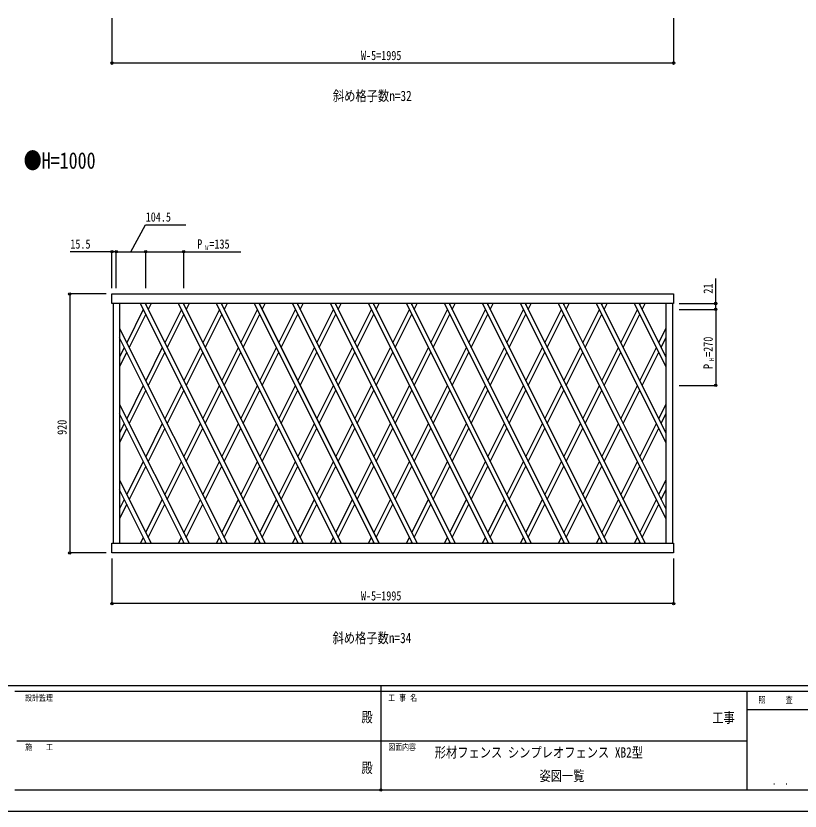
# Model space of a CAD drawing. Units: millimetres, scale not verified. Extents: x -4205 to 4205, y -2970 to 2970.
# Drawn here: x -1301 to 1484, y -2970 to -145 of the extents above; entities that cross this region are included whole.
import ezdxf
from ezdxf.enums import TextEntityAlignment as Align

# ---------------------------------------------------------------- set-up
doc = ezdxf.new("R2010")
doc.units = ezdxf.units.MM
doc.header["$LTSCALE"] = 16
doc.header["$PDMODE"] = 32
doc.header["$PDSIZE"] = 8
for name, color, linetype in [('0-1_USER1', 3, 'Continuous'), ('0-2_YKK_A1', 4, 'Continuous'), ('0-3_YKK_D', 6, 'Continuous'), ('0-4_YKK_ZWAK', 7, 'Continuous')]:
    doc.layers.add(name, color=color, linetype=linetype)
doc.styles.add('ＭＳ ゴシック', font='')
doc.styles.get('ＭＳ ゴシック').set_extended_font_data('MS Gothic')

msp = doc.modelspace()

# ---------------------------------------------------------------- linework, layer by layer
at = {"layer": '0-2_YKK_A1'}
for p, q in [((-956.23, -1166.48), (-956.23, -2018.48)), ((-933.23, -1166.48), (-933.23, -2018.48)), ((-433.12, -2018.48), (-859.12, -1166.48)), ((-842.35, -1166.48), (-416.35, -2018.48)), ((-838.12, -1166.48), (-840.23, -1170.71)), ((-821.35, -1166.48), (-831.85, -1187.48)), ((-298.12, -2018.48), (-724.12, -1166.48)), ((-707.35, -1166.48), (-281.35, -2018.48)), ((-703.12, -1166.48), (-705.23, -1170.71)), ((-686.35, -1166.48), (-696.85, -1187.48)), ((-163.12, -2018.48), (-589.12, -1166.48)), ((-572.35, -1166.48), (-146.35, -2018.48)), ((-568.12, -1166.48), (-570.23, -1170.71)), ((-551.35, -1166.48), (-561.85, -1187.48)), ((-28.12, -2018.48), (-454.21, -1166.48)), ((-28.12, -2018.48), (-454.12, -1166.48)), ((-11.35, -2018.48), (-437.44, -1166.48)), ((-437.35, -1166.48), (-11.35, -2018.48)), ((-435.28, -1170.81), (-433.12, -1166.48)), ((-426.89, -1187.57), (-416.35, -1166.48)), ((106.88, -2018.48), (-319.12, -1166.48)), ((-302.35, -1166.48), (123.65, -2018.48)), ((-300.23, -1170.71), (-298.12, -1166.48)), ((-291.85, -1187.48), (-281.35, -1166.48)), ((241.88, -2018.48), (-184.12, -1166.48)), ((-167.35, -1166.48), (258.65, -2018.48)), ((-165.23, -1170.71), (-163.12, -1166.48)), ((-156.85, -1187.48), (-146.35, -1166.48)), ((376.88, -2018.48), (-49.12, -1166.48)), ((-32.35, -1166.48), (393.65, -2018.48)), ((-30.23, -1170.71), (-28.12, -1166.48)), ((-21.85, -1187.48), (-11.35, -1166.48)), ((511.88, -2018.48), (85.88, -1166.48)), ((102.65, -1166.48), (528.65, -2018.48)), ((104.77, -1170.71), (106.88, -1166.48)), ((113.15, -1187.48), (123.65, -1166.48)), ((646.88, -2018.48), (220.88, -1166.48)), ((237.65, -1166.48), (663.65, -2018.48)), ((239.77, -1170.71), (241.88, -1166.48)), ((248.15, -1187.48), (258.65, -1166.48)), ((781.88, -2018.48), (355.88, -1166.48)), ((372.65, -1166.48), (798.65, -2018.48)), ((374.77, -1170.71), (376.88, -1166.48)), ((383.15, -1187.48), (393.65, -1166.48)), ((916.88, -2018.48), (490.88, -1166.48)), ((507.65, -1166.48), (933.65, -2018.48)), ((509.77, -1170.71), (511.88, -1166.48)), ((518.15, -1187.48), (528.65, -1166.48)), ((1007.77, -1930.09), (625.88, -1166.48)), ((642.65, -1166.48), (1007.77, -1896.55)), ((644.77, -1170.71), (646.88, -1166.48)), ((653.15, -1187.48), (663.65, -1166.48)), ((1007.77, -1660.15), (760.88, -1166.48)), ((777.65, -1166.48), (1007.77, -1626.61)), ((779.77, -1170.71), (781.88, -1166.48)), ((788.15, -1187.48), (798.65, -1166.48)), ((1007.77, -1390.21), (895.88, -1166.48)), ((912.65, -1166.48), (1007.77, -1356.67)), ((914.77, -1170.71), (916.88, -1166.48)), ((923.15, -1187.48), (933.65, -1166.48)), ((1007.77, -1166.48), (1007.77, -2018.48)), ((1030.77, -1166.48), (1030.77, -2018.48)), ((-848.62, -1187.48), (-907.78, -1305.77)), ((-840.23, -1204.25), (-899.39, -1322.54)), ((-713.62, -1187.48), (-772.74, -1305.7)), ((-705.23, -1204.25), (-764.36, -1322.47)), ((-578.62, -1187.48), (-637.74, -1305.7)), ((-570.23, -1204.25), (-629.36, -1322.47)), ((-502.73, -1305.71), (-443.62, -1187.48)), ((-494.35, -1322.48), (-435.23, -1204.25)), ((-367.77, -1305.79), (-308.62, -1187.48)), ((-359.38, -1322.56), (-300.23, -1204.25)), ((-232.73, -1305.71), (-173.62, -1187.48)), ((-224.35, -1322.48), (-165.23, -1204.25)), ((-97.73, -1305.71), (-38.62, -1187.48)), ((-89.35, -1322.48), (-30.23, -1204.25)), ((37.27, -1305.71), (96.38, -1187.48)), ((45.65, -1322.48), (104.77, -1204.25)), ((172.27, -1305.71), (231.38, -1187.48)), ((180.65, -1322.48), (239.77, -1204.25)), ((307.27, -1305.71), (366.38, -1187.48)), ((315.65, -1322.48), (374.77, -1204.25)), ((442.27, -1305.71), (501.38, -1187.48)), ((450.65, -1322.48), (509.77, -1204.25)), ((577.27, -1305.71), (636.38, -1187.48)), ((585.65, -1322.48), (644.77, -1204.25)), ((712.28, -1305.7), (771.38, -1187.48)), ((720.66, -1322.47), (779.77, -1204.25)), ((847.28, -1305.7), (906.38, -1187.48)), ((855.66, -1322.47), (914.77, -1204.25)), ((-933.23, -1254.87), (-551.34, -2018.48)), ((982.31, -1305.78), (1007.77, -1254.88)), ((-568.12, -2018.48), (-933.23, -1288.41)), ((990.7, -1322.54), (1007.77, -1288.42)), ((-916.16, -1322.54), (-933.23, -1356.67)), ((-781.13, -1322.47), (-840.28, -1440.74)), ((-646.13, -1322.47), (-705.25, -1440.68)), ((-570.23, -1440.71), (-511.12, -1322.48)), ((-435.23, -1440.71), (-376.12, -1322.48)), ((-300.26, -1440.78), (-241.12, -1322.48)), ((-165.23, -1440.71), (-106.12, -1322.48)), ((-30.23, -1440.71), (28.88, -1322.48)), ((104.77, -1440.71), (163.88, -1322.48)), ((239.77, -1440.71), (298.88, -1322.48)), ((374.77, -1440.71), (433.88, -1322.48)), ((509.77, -1440.71), (568.88, -1322.48)), ((644.77, -1440.71), (703.89, -1322.47)), ((779.78, -1440.68), (838.89, -1322.47)), ((914.81, -1440.75), (973.93, -1322.54)), ((-907.78, -1339.31), (-933.23, -1390.21)), ((-772.74, -1339.24), (-831.89, -1457.51)), ((-637.74, -1339.24), (-696.86, -1457.45)), ((-561.85, -1457.48), (-502.73, -1339.25)), ((-426.85, -1457.48), (-367.73, -1339.25)), ((-291.88, -1457.55), (-232.73, -1339.25)), ((-156.85, -1457.48), (-97.73, -1339.25)), ((-21.85, -1457.48), (37.27, -1339.25)), ((113.15, -1457.48), (172.27, -1339.25)), ((248.15, -1457.48), (307.27, -1339.25)), ((383.15, -1457.48), (442.27, -1339.25)), ((518.15, -1457.48), (577.27, -1339.25)), ((653.15, -1457.48), (712.28, -1339.24)), ((788.17, -1457.45), (847.28, -1339.24)), ((923.2, -1457.51), (982.31, -1339.31)), ((-848.66, -1457.51), (-907.78, -1575.72)), ((-713.63, -1457.45), (-772.78, -1575.71)), ((-637.73, -1575.71), (-578.62, -1457.48)), ((-502.73, -1575.71), (-443.62, -1457.48)), ((-367.73, -1575.71), (-308.62, -1457.48)), ((-232.76, -1575.76), (-173.62, -1457.48)), ((-97.73, -1575.71), (-38.62, -1457.48)), ((37.27, -1575.71), (96.38, -1457.48)), ((172.27, -1575.71), (231.38, -1457.48)), ((307.27, -1575.71), (366.38, -1457.48)), ((442.27, -1575.71), (501.38, -1457.48)), ((577.27, -1575.71), (636.38, -1457.48)), ((712.27, -1575.71), (771.4, -1457.45)), ((847.31, -1575.72), (906.43, -1457.51)), ((-840.28, -1474.28), (-899.39, -1592.48)), ((-705.25, -1474.22), (-764.39, -1592.48)), ((-629.35, -1592.48), (-570.23, -1474.25)), ((-494.35, -1592.48), (-435.23, -1474.25)), ((-359.35, -1592.48), (-300.23, -1474.25)), ((-224.37, -1592.53), (-165.23, -1474.25)), ((-89.35, -1592.48), (-30.23, -1474.25)), ((45.65, -1592.48), (104.77, -1474.25)), ((180.65, -1592.48), (239.77, -1474.25)), ((315.65, -1592.48), (374.77, -1474.25)), ((450.65, -1592.48), (509.77, -1474.25)), ((585.65, -1592.48), (644.77, -1474.25)), ((720.65, -1592.48), (779.78, -1474.22)), ((855.7, -1592.48), (914.81, -1474.28)), ((-933.23, -1524.82), (-686.35, -2018.48)), ((982.32, -1575.72), (1007.77, -1524.82)), ((-703.12, -2018.48), (-933.23, -1558.36)), ((990.7, -1592.48), (1007.77, -1558.36)), ((-916.16, -1592.48), (-933.23, -1626.61)), ((-907.78, -1609.25), (-933.23, -1660.15)), ((-781.16, -1592.48), (-840.28, -1710.69)), ((-772.78, -1609.25), (-831.89, -1727.46)), ((-705.25, -1710.74), (-646.12, -1592.48)), ((-696.86, -1727.51), (-637.73, -1609.25)), ((-570.23, -1710.71), (-511.12, -1592.48)), ((-561.85, -1727.48), (-502.73, -1609.25)), ((-435.23, -1710.71), (-376.12, -1592.48)), ((-426.85, -1727.48), (-367.73, -1609.25)), ((-300.23, -1710.71), (-241.12, -1592.48)), ((-291.85, -1727.48), (-232.73, -1609.25)), ((-165.25, -1710.75), (-106.12, -1592.48)), ((-156.86, -1727.52), (-97.73, -1609.25)), ((-30.23, -1710.71), (28.88, -1592.48)), ((-21.85, -1727.48), (37.27, -1609.25)), ((104.77, -1710.71), (163.88, -1592.48)), ((113.15, -1727.48), (172.27, -1609.25)), ((239.77, -1710.71), (298.88, -1592.48)), ((248.15, -1727.48), (307.27, -1609.25)), ((374.77, -1710.71), (433.88, -1592.48)), ((383.15, -1727.48), (442.27, -1609.25)), ((509.77, -1710.71), (568.88, -1592.48)), ((518.15, -1727.48), (577.27, -1609.25)), ((644.77, -1710.71), (703.88, -1592.48)), ((653.15, -1727.48), (712.27, -1609.25)), ((779.78, -1710.75), (838.93, -1592.48)), ((788.17, -1727.52), (847.31, -1609.25)), ((914.82, -1710.69), (973.93, -1592.48)), ((923.2, -1727.46), (982.32, -1609.25)), ((-848.66, -1727.46), (-907.77, -1845.64)), ((-840.28, -1744.22), (-899.39, -1862.41)), ((-772.74, -1845.73), (-713.63, -1727.51)), ((-764.36, -1862.5), (-705.25, -1744.28)), ((-637.74, -1845.73), (-578.62, -1727.48)), ((-629.35, -1862.5), (-570.23, -1744.25)), ((-502.73, -1845.71), (-443.62, -1727.48)), ((-494.35, -1862.48), (-435.23, -1744.25)), ((-367.73, -1845.71), (-308.62, -1727.48)), ((-359.35, -1862.48), (-300.23, -1744.25)), ((-232.73, -1845.71), (-173.62, -1727.48)), ((-224.35, -1862.48), (-165.23, -1744.25)), ((-97.74, -1845.73), (-38.62, -1727.48)), ((-89.36, -1862.5), (-30.23, -1744.25)), ((37.27, -1845.71), (96.38, -1727.48)), ((45.65, -1862.48), (104.77, -1744.25)), ((172.27, -1845.71), (231.38, -1727.48)), ((180.65, -1862.48), (239.77, -1744.25)), ((307.27, -1845.71), (366.38, -1727.48)), ((315.65, -1862.48), (374.77, -1744.25)), ((442.27, -1845.71), (501.38, -1727.48)), ((450.65, -1862.48), (509.77, -1744.25)), ((577.27, -1845.71), (636.38, -1727.48)), ((585.65, -1862.48), (644.77, -1744.25)), ((712.28, -1845.73), (771.4, -1727.52)), ((720.66, -1862.5), (779.78, -1744.29)), ((847.28, -1845.73), (906.43, -1727.46)), ((855.66, -1862.5), (914.82, -1744.22)), ((-933.23, -1794.73), (-821.33, -2018.48)), ((982.31, -1845.66), (1007.77, -1794.76)), ((-838.1, -2018.48), (-933.23, -1828.27)), ((990.7, -1862.43), (1007.77, -1828.3)), ((-916.16, -1862.41), (-933.23, -1896.55)), ((-840.23, -1980.7), (-781.13, -1862.5)), ((-705.23, -1980.72), (-646.12, -1862.5)), ((-570.23, -1980.71), (-511.12, -1862.48)), ((-435.23, -1980.71), (-376.12, -1862.48)), ((-300.23, -1980.71), (-241.12, -1862.48)), ((-165.23, -1980.71), (-106.12, -1862.48)), ((-30.23, -1980.72), (28.88, -1862.48)), ((104.77, -1980.71), (163.88, -1862.48)), ((239.77, -1980.71), (298.88, -1862.48)), ((374.77, -1980.71), (433.88, -1862.48)), ((509.77, -1980.71), (568.88, -1862.48)), ((644.77, -1980.72), (703.89, -1862.5)), ((779.77, -1980.72), (838.89, -1862.5)), ((914.77, -1980.72), (973.93, -1862.43)), ((-907.77, -1879.18), (-933.23, -1930.09)), ((-831.84, -1997.47), (-772.74, -1879.27)), ((-696.85, -1997.49), (-637.74, -1879.27)), ((-561.85, -1997.48), (-502.73, -1879.25)), ((-426.85, -1997.48), (-367.73, -1879.25)), ((-291.85, -1997.48), (-232.73, -1879.25)), ((-156.85, -1997.48), (-97.73, -1879.25)), ((-21.85, -1997.49), (37.27, -1879.25)), ((113.15, -1997.48), (172.27, -1879.25)), ((248.15, -1997.48), (307.27, -1879.25)), ((383.15, -1997.48), (442.27, -1879.25)), ((518.15, -1997.48), (577.27, -1879.25)), ((653.16, -1997.49), (712.28, -1879.27)), ((788.16, -1997.49), (847.28, -1879.27)), ((923.16, -1997.49), (982.31, -1879.19)), ((-859.12, -2018.48), (-848.61, -1997.47)), ((-724.12, -2018.48), (-713.62, -1997.49)), ((-589.12, -2018.48), (-578.62, -1997.48)), ((-454.12, -2018.48), (-443.62, -1997.48)), ((-319.12, -2018.48), (-308.62, -1997.48)), ((-184.12, -2018.48), (-173.62, -1997.48)), ((-49.12, -2018.48), (-38.62, -1997.48)), ((85.88, -2018.48), (96.38, -1997.48)), ((220.88, -2018.48), (231.38, -1997.48)), ((355.88, -2018.48), (366.38, -1997.48)), ((490.88, -2018.48), (501.38, -1997.48)), ((625.88, -2018.48), (636.38, -1997.49)), ((760.88, -2018.48), (771.38, -1997.49)), ((895.88, -2018.48), (906.38, -1997.49)), ((-842.35, -2018.48), (-840.22, -2014.24)), ((-707.35, -2018.48), (-705.23, -2014.26)), ((-572.35, -2018.48), (-570.23, -2014.25)), ((-437.35, -2018.48), (-435.23, -2014.25)), ((-302.35, -2018.48), (-300.23, -2014.25)), ((-167.35, -2018.48), (-165.23, -2014.25)), ((-32.35, -2018.48), (-30.23, -2014.25)), ((102.65, -2018.48), (104.77, -2014.25)), ((237.65, -2018.48), (239.77, -2014.25)), ((372.65, -2018.48), (374.77, -2014.25)), ((507.65, -2018.48), (509.77, -2014.25)), ((642.65, -2018.48), (644.77, -2014.26)), ((777.66, -2018.48), (779.77, -2014.26)), ((912.65, -2018.48), (914.77, -2014.26))]:
    msp.add_line(p, q, dxfattribs=at)
for points in [[(-960.23, -1132.48), (1034.77, -1132.48), (1034.77, -1166.48), (-960.23, -1166.48)], [(-960.23, -2018.48), (1034.77, -2018.48), (1034.77, -2052.48), (-960.23, -2052.48)]]:
    msp.add_lwpolyline(points, close=True, dxfattribs=at)
at = {"layer": '0-3_YKK_D'}
for p, q in [((-960.23, -152.48), (-960.23, -313.48)), ((1034.77, -152.48), (1034.77, -313.48)), ((1034.77, -312.48), (-960.23, -312.48)), ((-960.23, -1112.48), (-960.23, -981.48)), ((-944.73, -1112.48), (-944.73, -981.48)), ((-944.73, -1112.48), (-944.73, -981.48)), ((-944.73, -982.48), (-840.24, -982.48)), ((-840.24, -1112.48), (-840.24, -981.48)), ((-840.24, -1112.48), (-840.24, -981.48)), ((-705.24, -1112.48), (-705.24, -981.48)), ((-980.23, -1132.48), (-1111.23, -1132.48)), ((-1110.23, -1132.48), (-1110.23, -2052.48)), ((1054.77, -1166.48), (1185.77, -1166.48)), ((1054.77, -1187.48), (1185.77, -1187.48)), ((1054.77, -1187.48), (1185.77, -1187.48)), ((1184.77, -1187.48), (1184.77, -1457.51)), ((1054.77, -1457.51), (1185.77, -1457.51)), ((-980.23, -2052.48), (-1111.23, -2052.48)), ((-960.23, -2072.48), (-960.23, -2233.48)), ((1034.77, -2072.48), (1034.77, -2233.48)), ((1034.77, -2232.48), (-960.23, -2232.48))]:
    msp.add_line(p, q, dxfattribs=at)
for points in [[(-892.48, -982.48), (-841.24, -886.38), (-697.64, -886.38)], [(-944.73, -982.48), (-960.23, -982.48), (-1109.03, -982.48)], [(-840.24, -982.48), (-705.24, -982.48), (-502.64, -982.48)], [(1184.77, -1187.48), (1184.77, -1166.48), (1184.77, -1077.68)]]:
    msp.add_lwpolyline(points, dxfattribs=at)
for centre in [(-960.23, -312.48), (1034.77, -312.48), (-960.23, -982.48), (-944.73, -982.48), (-944.73, -982.48), (-840.24, -982.48), (-840.24, -982.48), (-705.24, -982.48), (-1110.23, -1132.48), (1184.77, -1166.48), (1184.77, -1187.48), (1184.77, -1187.48), (1184.77, -1457.51), (-1110.23, -2052.48), (-960.23, -2232.48), (1034.77, -2232.48)]:
    msp.add_circle(centre, 4.25, dxfattribs=at)
at = {"layer": '0-4_YKK_ZWAK'}
for p, q in [((3895.02, -2525), (-3904.98, -2525)), ((-4.98, -2525), (-4.98, -2895)), ((-4.98, -2545), (-1304.98, -2545)), ((1295.02, -2545), (-4.98, -2545)), ((1985.02, -2610), (1295.02, -2610)), ((-1297.48, -2720), (-4.98, -2720)), ((-4.98, -2720), (1295.02, -2720)), ((-1304.98, -2895), (-4.98, -2895)), ((-4.98, -2895), (1295.02, -2895)), ((1295.02, -2895), (1985.02, -2895))]:
    msp.add_line(p, q, dxfattribs=at)
msp.add_lwpolyline([(-4205, -2970), (4205, -2970), (4205, 2970), (-4205, 2970)], close=True, dxfattribs=at)
msp.add_lwpolyline([(1985.02, -2545), (1295.02, -2545), (1295.02, -2895)], dxfattribs=at)
msp.add_point((-4.98, -2895), dxfattribs=at)

# ---------------------------------------------------------------- texts
at = {"layer": '0-1_USER1', "style": 'ＭＳ ゴシック', "width": 0.8}
for s, height, p in [('斜め格子数n=32', 36.66, (-175.17, -458.07)), ('●H=1000', 58.65, (-1273.68, -705.31)), ('斜め格子数n=34', 36.66, (-176.55, -2384.16)), ('形材フェンス シンプレオフェンス XB2型', 36.66, (186.35, -2790.83)), (' 姿図一覧', 36.66, (538.35, -2874.17))]:
    msp.add_text(s, height=height, dxfattribs=at).set_placement(p, align=Align.BOTTOM_LEFT)
at = {"layer": '0-3_YKK_D', "style": 'ＭＳ ゴシック', "width": 0.8}
for s, height, p in [('W-5=1995', 32.99, (-75.53, -311.48)), ('104.5', 32.99, (-840.24, -885.38)), ('15.5', 32.99, (-1108.03, -981.48)), ('P', 32.99, (-657.24, -981.48)), ('W', 16.5, (-628.44, -981.48)), ('=135', 32.99, (-614.04, -981.48)), ('W-5=1995', 32.99, (-75.53, -2231.48))]:
    msp.add_text(s, height=height, dxfattribs=at).set_placement(p, align=Align.BOTTOM_LEFT)
for s, height, p in [('21', 32.99, (1183.77, -1131.48)), ('=270', 32.99, (1183.77, -1356.1)), ('P', 32.99, (1183.77, -1399.3)), ('H', 16.5, (1183.77, -1370.5)), ('920', 32.99, (-1111.23, -1633.28))]:
    msp.add_text(s, height=height, rotation=90, dxfattribs=at).set_placement(p, align=Align.BOTTOM_LEFT)
at = {"layer": '0-4_YKK_ZWAK', "style": 'ＭＳ ゴシック', "width": 0.8}
for s, height, p in [('設計監理', 21.99, (-1268.31, -2585)), ('工 事 名', 21.99, (21.27, -2585)), ('照     査', 21.99, (1336.42, -2592.5)), ('殿', 36.66, (-73.67, -2665.83)), ('工事', 36.66, (1172.33, -2667.47)), ('施\u3000\u3000工', 21.99, (-1268.31, -2760)), ('図面内容', 21.99, (21.27, -2760)), ('殿', 36.66, (-73.67, -2845.83)), ('． ．', 25.92, (1385, -2884.35))]:
    msp.add_text(s, height=height, dxfattribs=at).set_placement(p, align=Align.BOTTOM_LEFT)

doc.saveas('drawing.dxf')
